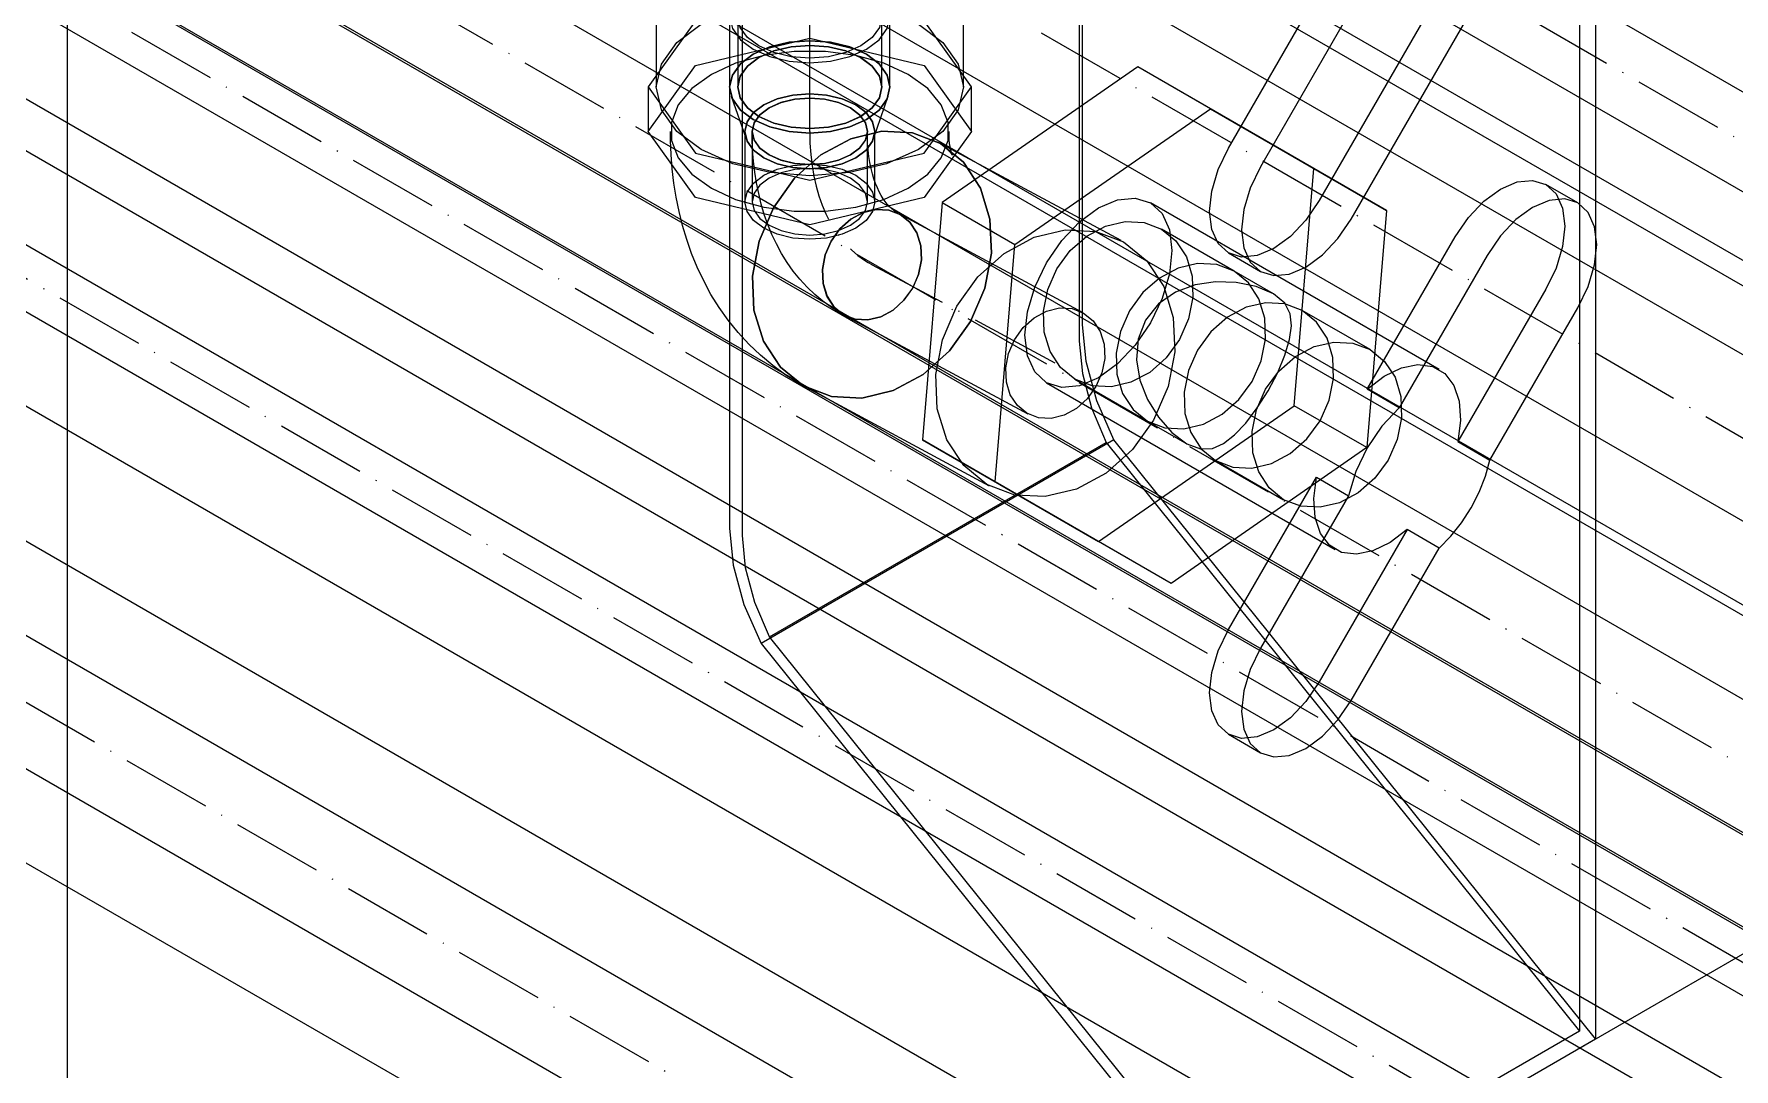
# Model space of a CAD drawing. Header units: millimetres. Extents: x -88595 to 880822, y -1054509 to -148035.
# Drawn here: x 416441.8 to 416629.2, y -310879.5 to -310765.4 of the extents above; entities that cross this region are included whole.
import ezdxf

# ---------------------------------------------------------------- set-up
doc = ezdxf.new("R2010")
doc.units = ezdxf.units.MM
doc.linetypes.add('$12$ADSK_Осевая', pattern=[14, 10, -2, 0, -2])
doc.linetypes.add('$13$ADSK_Осевая', pattern=[14, 10, -2, 0, -2])
for name, color, linetype, lineweight in [('Изоляция', 7, 'Continuous', 18), ('Оборудование', 7, 'Continuous', 18), ('Трубопровод', 7, 'Continuous', 18), ('Трубопроводы', 7, 'Continuous', 18)]:
    doc.layers.add(name, color=color, linetype=linetype, lineweight=lineweight)

# ---------------------------------------------------------------- blocks, each defined once
blk = doc.blocks.new('$0$ADSK_МедьПайка_Отвод-гнутая труба - Отвод _гнутая труба_-V23-В_ОВ3_4')
at = {"layer": 'Трубопроводы', "color": 134, "true_color": 0x00a6a6}
for p, q in [((-18139.7, 12627.2), (-18139.59, 12627.14)), ((-18146.05, 12616.2), (-18145.61, 12615.95))]:
    blk.add_line(p, q, dxfattribs=at)
for points in [[(-18144.96, 12638.82, 0), (-18146.28, 12639.41, 0), (-18147.81, 12639.77, 0), (-18149.45, 12639.9, 0), (-18151.1, 12639.77, 0), (-18152.63, 12639.41, 0), (-18153.94, 12638.82, 0), (-18154.95, 12638.07, 0), (-18155.59, 12637.18, 0), (-18155.8, 12636.23, 0), (-18155.59, 12635.28, 0), (-18154.95, 12634.4, 0), (-18153.94, 12633.64, 0)], [(-18153.94, 12633.64, 0), (-18152.63, 12633.06, 0), (-18151.1, 12632.69, 0), (-18149.45, 12632.57, 0), (-18147.81, 12632.69, 0), (-18146.28, 12633.06, 0), (-18144.96, 12633.64, 0), (-18143.96, 12634.4, 0), (-18143.32, 12635.28, 0), (-18143.1, 12636.23, 0), (-18143.32, 12637.18, 0), (-18143.96, 12638.07, 0), (-18144.96, 12638.82, 0)], [(-18146.05, 12616.2, 0), (-18147.05, 12616.82, 0), (-18148, 12617.51, 0), (-18148.9, 12618.26, 0), (-18149.74, 12619.07, 0), (-18150.53, 12619.93, 0), (-18151.27, 12620.84, 0), (-18151.94, 12621.79, 0), (-18152.56, 12622.79, 0), (-18153.12, 12623.82, 0), (-18153.62, 12624.88, 0), (-18154.06, 12625.97, 0), (-18154.46, 12627.08, 0), (-18154.8, 12628.22, 0), (-18155.08, 12629.38, 0), (-18155.32, 12630.56, 0), (-18155.51, 12631.75, 0), (-18155.65, 12632.97, 0), (-18155.75, 12634.19, 0), (-18155.8, 12635.44, 0), (-18155.8, 12636.23, 0)], [(-18139.7, 12627.2, 0), (-18139.95, 12627.35, 0), (-18140.2, 12627.53, 0), (-18140.43, 12627.73, 0), (-18140.67, 12627.95, 0), (-18140.9, 12628.2, 0), (-18141.13, 12628.49, 0), (-18141.35, 12628.81, 0), (-18141.58, 12629.17, 0), (-18141.79, 12629.56, 0), (-18142, 12630, 0), (-18142.19, 12630.48, 0), (-18142.37, 12631, 0), (-18142.54, 12631.56, 0), (-18142.69, 12632.16, 0), (-18142.82, 12632.8, 0), (-18142.93, 12633.47, 0), (-18143.01, 12634.19, 0), (-18143.07, 12634.94, 0), (-18143.1, 12635.72, 0), (-18143.1, 12636.23, 0)], [(-18145.72, 12616.01, 0), (-18146.77, 12616.87, 0), (-18147.55, 12618.05, 0), (-18147.98, 12619.46, 0), (-18148.05, 12621.02, 0), (-18147.74, 12622.62, 0), (-18147.09, 12624.13, 0), (-18146.13, 12625.48, 0), (-18144.93, 12626.55, 0), (-18143.57, 12627.29, 0), (-18142.14, 12627.63, 0), (-18140.75, 12627.56, 0), (-18139.48, 12627.07, 0)], [(-18139.48, 12627.07, 0), (-18138.42, 12626.21, 0), (-18137.65, 12625.04, 0), (-18137.22, 12623.62, 0), (-18137.15, 12622.06, 0), (-18137.45, 12620.47, 0), (-18138.11, 12618.95, 0), (-18139.07, 12617.61, 0), (-18140.27, 12616.53, 0), (-18141.63, 12615.8, 0), (-18143.06, 12615.46, 0), (-18144.45, 12615.53, 0), (-18145.72, 12616.01, 0)]]:
    blk.add_polyline3d(points, dxfattribs=at)
blk = doc.blocks.new('$0$ADSK_Наружный блок кондиционера сплит-системы1 - AV08IMVEVA-V55-В_ОВ3_4')
at = {"layer": 'Оборудование'}
for p, q in [((-17382.79, 13315.93), (-17382.79, 11944.21)), ((-17376.94, 11952.38), (-16874.89, 12242.24)), ((-17214.3, 12225.5), (-17214.3, 12046.28)), ((-17216.07, 12222.59), (-17216.07, 12047.14)), ((-17270.87, 12125.05), (-17270.87, 12211.24)), ((-17271.22, 12209.4), (-17271.22, 12123.22)), ((-17309.76, 12188.79), (-17309.76, 12102.6)), ((-17308.35, 12101.78), (-17308.35, 12187.97)), ((-17254.78, 12144.48), (-17229.78, 12187.78)), ((-17226.25, 12185.74), (-17251.25, 12142.43)), ((-17219.78, 12182), (-17244.78, 12138.7)), ((-17241.25, 12136.66), (-17216.25, 12179.96)), ((-17264.75, 12153.45), (-17286.32, 12138.48)), ((-17245.35, 12142.25), (-17264.75, 12153.45)), ((-17256.75, 12148.83), (-17264.75, 12153.45)), ((-17278.32, 12133.86), (-17256.75, 12148.83)), ((-17256.75, 12148.83), (-17237.35, 12137.63)), ((-17247.53, 12116.09), (-17245.35, 12142.25)), ((-17237.35, 12137.63), (-17245.35, 12142.25)), ((-17216.25, 12138.44), (-17219.78, 12140.48)), ((-17286.32, 12138.48), (-17288.5, 12112.31)), ((-17286.32, 12138.48), (-17278.32, 12133.86)), ((-17231.55, 12120.09), (-17263.37, 12138.46)), ((-17237.35, 12137.63), (-17239.53, 12111.47)), ((-17254.15, 12130.93), (-17262.15, 12135.55)), ((-17239.48, 12117.9), (-17229.78, 12134.7)), ((-17280.5, 12107.69), (-17278.32, 12133.86)), ((-17254.78, 12132.93), (-17251.25, 12130.89)), ((-17226.25, 12132.66), (-17235.95, 12115.86)), ((-17249.82, 12128.43), (-17254.15, 12130.93)), ((-17219.78, 12128.93), (-17229.48, 12112.13)), ((-17225.95, 12110.09), (-17216.25, 12126.89)), ((-17239.15, 12122.27), (-17246.65, 12126.6)), ((-17274.83, 12118.61), (-17243.01, 12100.24)), ((-17271.7, 12119.01), (-17263.7, 12114.39)), ((-17235.95, 12115.86), (-17239.48, 12117.9)), ((-17269.1, 12101.12), (-17247.53, 12116.09)), ((-17239.53, 12111.47), (-17247.53, 12116.09)), ((-17263.7, 12114.39), (-17259.37, 12111.89)), ((-17267.4, 12112.33), (-17306.29, 12089.87)), ((-17305.37, 12090.62), (-17268.25, 12112.05)), ((-17288.5, 12112.31), (-17269.1, 12101.12)), ((-17280.5, 12107.69), (-17288.5, 12112.31)), ((-17268.25, 12112.05), (-17216.07, 12047.14)), ((-17214.3, 12046.28), (-17267.4, 12112.33)), ((-17229.48, 12112.13), (-17225.95, 12110.09)), ((-17239.53, 12111.47), (-17261.1, 12096.5)), ((-17256.2, 12110.06), (-17248.7, 12105.73)), ((-17254.78, 12091.4), (-17245.08, 12108.21)), ((-17245.08, 12108.21), (-17241.55, 12106.17)), ((-17261.1, 12096.5), (-17280.5, 12107.69)), ((-17241.55, 12106.17), (-17251.25, 12089.36)), ((-17235.08, 12102.43), (-17244.78, 12085.63)), ((-17231.55, 12100.39), (-17235.08, 12102.43)), ((-17261.1, 12096.5), (-17269.1, 12101.12)), ((-17241.25, 12083.59), (-17231.55, 12100.39)), ((-17306.29, 12089.87), (-17253.19, 12023.82)), ((-17253.19, 12025.71), (-17305.37, 12090.62)), ((-17254.78, 12079.86), (-17251.25, 12077.82)), ((-17216.07, 12047.14), (-17253.19, 12025.71)), ((-17253.19, 12023.82), (-17214.3, 12046.28))]:
    blk.add_line(p, q, dxfattribs=at)
for points in [[(-17244.78, 12138.7, 0), (-17246.25, 12136.56, 0), (-17247.95, 12134.76, 0), (-17249.78, 12133.42, 0), (-17251.61, 12132.65, 0), (-17253.32, 12132.48, 0), (-17254.78, 12132.93, 0), (-17255.91, 12133.97, 0), (-17256.61, 12135.53, 0), (-17256.85, 12137.51, 0), (-17256.61, 12139.76, 0), (-17255.91, 12142.14, 0), (-17254.78, 12144.48, 0)], [(-17251.25, 12142.43, 0), (-17252.37, 12140.09, 0), (-17253.08, 12137.72, 0), (-17253.32, 12135.47, 0), (-17253.08, 12133.49, 0), (-17252.37, 12131.93, 0), (-17251.25, 12130.89, 0), (-17249.78, 12130.44, 0), (-17248.08, 12130.6, 0), (-17246.25, 12131.38, 0), (-17244.42, 12132.72, 0), (-17242.71, 12134.52, 0), (-17241.25, 12136.66, 0)], [(-17229.78, 12134.7, 0), (-17228.32, 12136.85, 0), (-17226.61, 12138.65, 0), (-17224.78, 12139.98, 0), (-17222.95, 12140.76, 0), (-17221.25, 12140.93, 0), (-17219.78, 12140.48, 0), (-17218.66, 12139.44, 0), (-17217.95, 12137.87, 0), (-17217.71, 12135.9, 0), (-17217.95, 12133.65, 0), (-17218.66, 12131.27, 0), (-17219.78, 12128.93, 0)], [(-17274.83, 12131.85, 0), (-17273.15, 12134.3, 0), (-17271.2, 12136.37, 0), (-17269.1, 12137.9, 0), (-17267.01, 12138.79, 0), (-17265.05, 12138.98, 0), (-17263.37, 12138.46, 0), (-17262.08, 12137.27, 0), (-17261.28, 12135.48, 0), (-17261, 12133.22, 0), (-17261.28, 12130.64, 0), (-17262.08, 12127.91, 0), (-17263.37, 12125.23, 0)], [(-17216.25, 12126.89, 0), (-17215.12, 12129.23, 0), (-17214.42, 12131.61, 0), (-17214.18, 12133.86, 0), (-17214.42, 12135.83, 0), (-17215.12, 12137.39, 0), (-17216.25, 12138.44, 0), (-17217.71, 12138.89, 0), (-17219.42, 12138.72, 0), (-17221.25, 12137.94, 0), (-17223.08, 12136.61, 0), (-17224.78, 12134.81, 0), (-17226.25, 12132.66, 0)], [(-17271.7, 12119.01, 0), (-17273.28, 12120.3, 0), (-17274.44, 12122.07, 0), (-17275.08, 12124.19, 0), (-17275.16, 12126.52, 0), (-17274.68, 12128.91, 0), (-17273.68, 12131.18, 0), (-17272.21, 12133.19, 0), (-17270.39, 12134.79, 0), (-17268.32, 12135.89, 0), (-17266.17, 12136.39, 0), (-17264.06, 12136.28, 0), (-17262.15, 12135.55, 0)], [(-17262.15, 12135.55, 0), (-17260.56, 12134.26, 0), (-17259.41, 12132.49, 0), (-17258.77, 12130.37, 0), (-17258.69, 12128.04, 0), (-17259.17, 12125.66, 0), (-17260.17, 12123.38, 0), (-17261.64, 12121.37, 0), (-17263.46, 12119.77, 0), (-17265.53, 12118.68, 0), (-17267.68, 12118.17, 0), (-17269.79, 12118.28, 0), (-17271.7, 12119.01, 0)], [(-17263.37, 12125.23, 0), (-17265.05, 12122.77, 0), (-17267.01, 12120.71, 0), (-17269.1, 12119.18, 0), (-17271.2, 12118.29, 0), (-17273.15, 12118.1, 0), (-17274.83, 12118.61, 0), (-17276.12, 12119.81, 0), (-17276.93, 12121.6, 0), (-17277.21, 12123.86, 0), (-17276.93, 12126.44, 0), (-17276.12, 12129.17, 0), (-17274.83, 12131.85, 0)], [(-17254.15, 12130.93, 0), (-17256.06, 12131.66, 0), (-17258.17, 12131.77, 0), (-17260.32, 12131.27, 0), (-17262.39, 12130.17, 0), (-17264.21, 12128.57, 0), (-17265.68, 12126.56, 0), (-17266.68, 12124.29, 0), (-17267.16, 12121.9, 0), (-17267.08, 12119.57, 0), (-17266.44, 12117.45, 0), (-17265.28, 12115.68, 0), (-17263.7, 12114.39, 0)], [(-17254.15, 12130.93, 0), (-17256.06, 12131.66, 0), (-17258.17, 12131.77, 0), (-17260.32, 12131.27, 0), (-17262.39, 12130.17, 0), (-17264.21, 12128.57, 0), (-17265.68, 12126.56, 0), (-17266.68, 12124.29, 0), (-17267.16, 12121.9, 0), (-17267.08, 12119.57, 0), (-17266.44, 12117.45, 0), (-17265.28, 12115.68, 0), (-17263.7, 12114.39, 0)], [(-17263.7, 12114.39, 0), (-17261.79, 12113.66, 0), (-17259.68, 12113.55, 0), (-17257.53, 12114.06, 0), (-17255.46, 12115.15, 0), (-17253.64, 12116.76, 0), (-17252.17, 12118.76, 0), (-17251.17, 12121.04, 0), (-17250.69, 12123.42, 0), (-17250.77, 12125.75, 0), (-17251.41, 12127.88, 0), (-17252.56, 12129.64, 0), (-17254.15, 12130.93, 0)], [(-17263.7, 12114.39, 0), (-17261.79, 12113.66, 0), (-17259.68, 12113.55, 0), (-17257.53, 12114.06, 0), (-17255.46, 12115.15, 0), (-17253.64, 12116.76, 0), (-17252.17, 12118.76, 0), (-17251.17, 12121.04, 0), (-17250.69, 12123.42, 0), (-17250.77, 12125.75, 0), (-17251.41, 12127.88, 0), (-17252.56, 12129.64, 0), (-17254.15, 12130.93, 0)], [(-17249.82, 12128.43, 0), (-17251.72, 12129.22, 0), (-17253.92, 12129.67, 0), (-17256.2, 12129.74, 0), (-17258.46, 12129.41, 0), (-17260.6, 12128.61, 0), (-17262.48, 12127.32, 0), (-17263.91, 12125.54, 0)], [(-17246.65, 12126.6, 0), (-17248.56, 12127.33, 0), (-17250.67, 12127.44, 0), (-17252.82, 12126.94, 0), (-17254.89, 12125.84, 0), (-17256.71, 12124.24, 0), (-17258.18, 12122.23, 0), (-17259.18, 12119.96, 0), (-17259.66, 12117.57, 0), (-17259.58, 12115.24, 0), (-17258.94, 12113.12, 0), (-17257.78, 12111.35, 0), (-17256.2, 12110.06, 0)], [(-17250.4, 12117.74, 0), (-17249.35, 12119.74, 0), (-17248.55, 12121.66, 0), (-17248.04, 12123.39, 0), (-17247.83, 12124.91, 0), (-17247.96, 12126.23, 0), (-17248.56, 12127.4, 0), (-17249.82, 12128.43, 0)], [(-17267.4, 12112.33, 0), (-17269.29, 12116.64, 0), (-17270.47, 12120.96, 0), (-17270.87, 12125.05, 0)], [(-17263.91, 12125.54, 0), (-17264.73, 12123.41, 0), (-17264.91, 12121.14, 0), (-17264.53, 12118.89, 0), (-17263.69, 12116.76, 0), (-17262.49, 12114.83, 0), (-17261.01, 12113.14, 0), (-17259.37, 12111.89, 0)], [(-17256.2, 12110.06, 0), (-17254.29, 12109.33, 0), (-17252.18, 12109.22, 0), (-17250.03, 12109.73, 0), (-17247.96, 12110.82, 0), (-17246.14, 12112.43, 0), (-17244.67, 12114.43, 0), (-17243.67, 12116.71, 0), (-17243.19, 12119.09, 0), (-17243.27, 12121.42, 0), (-17243.91, 12123.55, 0), (-17245.06, 12125.31, 0), (-17246.65, 12126.6, 0)], [(-17271.22, 12123.22, 0), (-17270.88, 12119.63, 0), (-17269.87, 12115.84, 0), (-17268.25, 12112.05, 0)], [(-17248.7, 12105.73, 0), (-17250.28, 12107.02, 0), (-17251.44, 12108.79, 0), (-17252.08, 12110.91, 0), (-17252.16, 12113.24, 0), (-17251.68, 12115.63, 0), (-17250.68, 12117.9, 0), (-17249.21, 12119.91, 0), (-17247.39, 12121.51, 0), (-17245.32, 12122.61, 0), (-17243.17, 12123.11, 0), (-17241.06, 12123, 0), (-17239.15, 12122.27, 0)], [(-17239.15, 12122.27, 0), (-17237.56, 12120.98, 0), (-17236.41, 12119.22, 0), (-17235.77, 12117.09, 0), (-17235.69, 12114.76, 0), (-17236.17, 12112.38, 0), (-17237.17, 12110.1, 0), (-17238.64, 12108.1, 0), (-17240.46, 12106.49, 0), (-17242.53, 12105.4, 0), (-17244.68, 12104.89, 0), (-17246.79, 12105, 0), (-17248.7, 12105.73, 0)], [(-17239.48, 12117.9, 0), (-17237.6, 12119.33, 0), (-17235.7, 12120.26, 0), (-17233.89, 12120.62, 0), (-17232.27, 12120.41, 0), (-17230.92, 12119.63, 0), (-17229.92, 12118.33, 0), (-17229.33, 12116.58, 0), (-17229.19, 12114.47, 0), (-17229.48, 12112.13, 0)], [(-17259.37, 12111.89, 0), (-17257.85, 12111.32, 0), (-17256.54, 12111.39, 0), (-17255.32, 12111.93, 0), (-17254.11, 12112.87, 0), (-17252.87, 12114.18, 0), (-17251.61, 12115.84, 0), (-17250.4, 12117.74, 0)], [(-17235.95, 12115.86, 0), (-17237.85, 12113.83, 0), (-17239.48, 12111.43, 0)], [(-17239.48, 12111.43, 0), (-17240.74, 12108.82, 0), (-17241.55, 12106.17, 0)], [(-17228.02, 12104.82, 0), (-17227.13, 12106.55, 0), (-17226.43, 12108.32, 0), (-17225.95, 12110.09, 0)], [(-17235.08, 12102.43, 0), (-17236.96, 12101, 0), (-17238.86, 12100.08, 0), (-17240.67, 12099.71, 0), (-17242.3, 12099.92, 0), (-17243.65, 12100.7, 0), (-17244.64, 12102, 0), (-17245.23, 12103.75, 0), (-17245.38, 12105.86, 0), (-17245.08, 12108.21, 0)], [(-17231.55, 12100.39, 0), (-17230.26, 12101.7, 0), (-17229.07, 12103.18, 0), (-17228.02, 12104.82, 0)], [(-17309.76, 12102.6, 0), (-17309.36, 12098.51, 0), (-17308.18, 12094.18, 0), (-17306.29, 12089.87, 0)], [(-17305.37, 12090.62, 0), (-17306.99, 12094.41, 0), (-17308, 12098.2, 0), (-17308.35, 12101.78, 0)], [(-17244.78, 12085.63, 0), (-17246.25, 12083.49, 0), (-17247.95, 12081.69, 0), (-17249.78, 12080.35, 0), (-17251.61, 12079.57, 0), (-17253.32, 12079.4, 0), (-17254.78, 12079.86, 0), (-17255.91, 12080.9, 0), (-17256.61, 12082.46, 0), (-17256.85, 12084.43, 0), (-17256.61, 12086.69, 0), (-17255.91, 12089.06, 0), (-17254.78, 12091.4, 0)], [(-17251.25, 12089.36, 0), (-17252.37, 12087.02, 0), (-17253.08, 12084.65, 0), (-17253.32, 12082.39, 0), (-17253.08, 12080.42, 0), (-17252.37, 12078.86, 0), (-17251.25, 12077.82, 0), (-17249.78, 12077.36, 0), (-17248.08, 12077.53, 0), (-17246.25, 12078.31, 0), (-17244.42, 12079.65, 0), (-17242.71, 12081.45, 0), (-17241.25, 12083.59, 0)]]:
    blk.add_polyline3d(points, dxfattribs=at)
blk = doc.blocks.new('$0$ADSK_МедьПайка_Муфта редукционная - Муфта редукционная медная под пайку-3197947-В_ОВ3_4')
at = {"layer": 'Трубопроводы', "color": 134, "true_color": 0x00a6a6}
for p, q in [((-17309.76, 12158.99), (-17309.76, 12151.23)), ((-17308.87, 12158.99), (-17308.87, 12151.23)), ((-17292.99, 12151.23), (-17292.99, 12158.99)), ((-17292.1, 12151.23), (-17292.1, 12158.99)), ((-17309.58, 12150.23), (-17307.95, 12145.52)), ((-17293.91, 12145.52), (-17292.27, 12150.23)), ((-17308.09, 12146.33), (-17308.09, 12138.58)), ((-17307.28, 12146.33), (-17307.28, 12138.58)), ((-17294.58, 12138.58), (-17294.58, 12146.33)), ((-17293.77, 12138.58), (-17293.77, 12146.33))]:
    blk.add_line(p, q, dxfattribs=at)
for points in [[(-17307.17, 12162.6, 0), (-17308.57, 12161.54, 0), (-17309.46, 12160.31, 0), (-17309.76, 12158.99, 0), (-17309.46, 12157.67, 0), (-17308.57, 12156.44, 0), (-17307.17, 12155.39, 0), (-17305.34, 12154.58, 0), (-17303.21, 12154.07, 0), (-17300.93, 12153.89, 0), (-17298.64, 12154.07, 0), (-17296.51, 12154.58, 0), (-17294.68, 12155.39, 0)], [(-17295.31, 12155.75, 0), (-17296.96, 12155.02, 0), (-17298.87, 12154.56, 0), (-17300.93, 12154.41, 0), (-17302.98, 12154.56, 0), (-17304.9, 12155.02, 0), (-17306.54, 12155.75, 0), (-17307.8, 12156.7, 0), (-17308.6, 12157.8, 0), (-17308.87, 12158.99, 0), (-17308.6, 12160.18, 0), (-17307.8, 12161.28, 0), (-17306.54, 12162.23, 0)], [(-17294.68, 12155.39, 0), (-17293.28, 12156.44, 0), (-17292.4, 12157.67, 0), (-17292.1, 12158.99, 0), (-17292.4, 12160.31, 0), (-17293.28, 12161.54, 0), (-17294.68, 12162.6, 0), (-17296.51, 12163.41, 0), (-17298.64, 12163.91, 0), (-17300.93, 12164.09, 0), (-17303.21, 12163.91, 0), (-17305.34, 12163.41, 0), (-17307.17, 12162.6, 0)], [(-17306.54, 12162.23, 0), (-17304.9, 12162.96, 0), (-17302.98, 12163.42, 0), (-17300.93, 12163.57, 0), (-17298.87, 12163.42, 0), (-17296.96, 12162.96, 0), (-17295.31, 12162.23, 0), (-17294.05, 12161.28, 0), (-17293.26, 12160.18, 0), (-17292.99, 12158.99, 0), (-17293.26, 12157.8, 0), (-17294.05, 12156.7, 0), (-17295.31, 12155.75, 0)], [(-17307.17, 12154.84, 0), (-17308.57, 12153.78, 0), (-17309.46, 12152.55, 0), (-17309.76, 12151.23, 0), (-17309.46, 12149.91, 0), (-17308.57, 12148.68, 0), (-17307.17, 12147.63, 0), (-17305.34, 12146.82, 0), (-17303.21, 12146.31, 0), (-17300.93, 12146.14, 0), (-17298.64, 12146.31, 0), (-17296.51, 12146.82, 0), (-17294.68, 12147.63, 0)], [(-17294.68, 12147.63, 0), (-17296.51, 12146.82, 0), (-17298.64, 12146.31, 0), (-17300.93, 12146.14, 0), (-17303.21, 12146.31, 0), (-17305.34, 12146.82, 0), (-17307.17, 12147.63, 0), (-17308.57, 12148.68, 0), (-17309.46, 12149.91, 0), (-17309.76, 12151.23, 0), (-17309.46, 12152.55, 0), (-17308.57, 12153.78, 0), (-17307.17, 12154.84, 0)], [(-17294.68, 12147.63, 0), (-17293.28, 12148.68, 0), (-17292.4, 12149.91, 0), (-17292.1, 12151.23, 0), (-17292.4, 12152.55, 0), (-17293.28, 12153.78, 0), (-17294.68, 12154.84, 0), (-17296.51, 12155.65, 0), (-17298.64, 12156.16, 0), (-17300.93, 12156.33, 0), (-17303.21, 12156.16, 0), (-17305.34, 12155.65, 0), (-17307.17, 12154.84, 0)], [(-17307.17, 12154.84, 0), (-17305.34, 12155.65, 0), (-17303.21, 12156.16, 0), (-17300.93, 12156.33, 0), (-17298.64, 12156.16, 0), (-17296.51, 12155.65, 0), (-17294.68, 12154.84, 0), (-17293.28, 12153.78, 0), (-17292.4, 12152.55, 0), (-17292.1, 12151.23, 0), (-17292.4, 12149.91, 0), (-17293.28, 12148.68, 0), (-17294.68, 12147.63, 0)], [(-17295.31, 12147.99, 0), (-17294.05, 12148.94, 0), (-17293.26, 12150.05, 0), (-17292.99, 12151.23, 0), (-17293.26, 12152.42, 0), (-17294.05, 12153.53, 0), (-17295.31, 12154.48, 0), (-17296.96, 12155.2, 0), (-17298.87, 12155.66, 0), (-17300.93, 12155.82, 0), (-17302.98, 12155.66, 0), (-17304.9, 12155.2, 0), (-17306.54, 12154.48, 0)], [(-17306.54, 12154.48, 0), (-17307.8, 12153.53, 0), (-17308.6, 12152.42, 0), (-17308.87, 12151.23, 0), (-17308.6, 12150.05, 0), (-17307.8, 12148.94, 0), (-17306.54, 12147.99, 0), (-17304.9, 12147.26, 0), (-17302.98, 12146.81, 0), (-17300.93, 12146.65, 0), (-17298.87, 12146.81, 0), (-17296.96, 12147.26, 0), (-17295.31, 12147.99, 0)], [(-17295.86, 12143.41, 0), (-17297.35, 12142.75, 0), (-17299.07, 12142.34, 0), (-17300.93, 12142.2, 0), (-17302.78, 12142.34, 0), (-17304.51, 12142.75, 0), (-17305.99, 12143.41, 0), (-17307.13, 12144.27, 0), (-17307.84, 12145.26, 0), (-17308.09, 12146.33, 0), (-17307.84, 12147.4, 0), (-17307.13, 12148.4, 0), (-17305.99, 12149.26, 0)], [(-17305.99, 12149.26, 0), (-17307.13, 12148.4, 0), (-17307.84, 12147.4, 0), (-17308.09, 12146.33, 0), (-17307.84, 12145.26, 0), (-17307.13, 12144.27, 0), (-17305.99, 12143.41, 0), (-17304.51, 12142.75, 0), (-17302.78, 12142.34, 0), (-17300.93, 12142.2, 0), (-17299.07, 12142.34, 0), (-17297.35, 12142.75, 0), (-17295.86, 12143.41, 0)], [(-17305.99, 12149.26, 0), (-17304.51, 12149.91, 0), (-17302.78, 12150.33, 0), (-17300.93, 12150.47, 0), (-17299.07, 12150.33, 0), (-17297.35, 12149.91, 0), (-17295.86, 12149.26, 0), (-17294.73, 12148.4, 0), (-17294.01, 12147.4, 0), (-17293.77, 12146.33, 0), (-17294.01, 12145.26, 0), (-17294.73, 12144.27, 0), (-17295.86, 12143.41, 0)], [(-17295.86, 12143.41, 0), (-17294.73, 12144.27, 0), (-17294.01, 12145.26, 0), (-17293.77, 12146.33, 0), (-17294.01, 12147.4, 0), (-17294.73, 12148.4, 0), (-17295.86, 12149.26, 0), (-17297.35, 12149.91, 0), (-17299.07, 12150.33, 0), (-17300.93, 12150.47, 0), (-17302.78, 12150.33, 0), (-17304.51, 12149.91, 0), (-17305.99, 12149.26, 0)], [(-17305.42, 12148.93, 0), (-17304.1, 12149.51, 0), (-17302.57, 12149.88, 0), (-17300.93, 12150, 0), (-17299.28, 12149.88, 0), (-17297.75, 12149.51, 0), (-17296.44, 12148.93, 0), (-17295.43, 12148.17, 0), (-17294.79, 12147.28, 0), (-17294.58, 12146.33, 0), (-17294.79, 12145.39, 0), (-17295.43, 12144.5, 0), (-17296.44, 12143.74, 0)], [(-17296.44, 12143.74, 0), (-17297.75, 12143.16, 0), (-17299.28, 12142.79, 0), (-17300.93, 12142.67, 0), (-17302.57, 12142.79, 0), (-17304.1, 12143.16, 0), (-17305.42, 12143.74, 0), (-17306.43, 12144.5, 0), (-17307.06, 12145.39, 0), (-17307.28, 12146.33, 0), (-17307.06, 12147.28, 0), (-17306.43, 12148.17, 0), (-17305.42, 12148.93, 0)], [(-17305.99, 12141.5, 0), (-17304.51, 12142.16, 0), (-17302.78, 12142.57, 0), (-17300.93, 12142.71, 0), (-17299.07, 12142.57, 0), (-17297.35, 12142.16, 0), (-17295.86, 12141.5, 0), (-17294.73, 12140.64, 0), (-17294.01, 12139.65, 0), (-17293.77, 12138.58, 0), (-17294.01, 12137.51, 0), (-17294.73, 12136.51, 0), (-17295.86, 12135.65, 0)], [(-17296.44, 12135.99, 0), (-17295.43, 12136.74, 0), (-17294.79, 12137.63, 0), (-17294.58, 12138.58, 0), (-17294.79, 12139.53, 0), (-17295.43, 12140.41, 0), (-17296.44, 12141.17, 0), (-17297.75, 12141.75, 0), (-17299.28, 12142.12, 0), (-17300.93, 12142.24, 0), (-17302.57, 12142.12, 0), (-17304.1, 12141.75, 0), (-17305.42, 12141.17, 0)], [(-17295.86, 12135.65, 0), (-17297.35, 12135, 0), (-17299.07, 12134.58, 0), (-17300.93, 12134.44, 0), (-17302.78, 12134.58, 0), (-17304.51, 12135, 0), (-17305.99, 12135.65, 0), (-17307.13, 12136.51, 0), (-17307.84, 12137.51, 0), (-17308.09, 12138.58, 0), (-17307.84, 12139.65, 0), (-17307.13, 12140.64, 0), (-17305.99, 12141.5, 0)], [(-17305.42, 12141.17, 0), (-17306.43, 12140.41, 0), (-17307.06, 12139.53, 0), (-17307.28, 12138.58, 0), (-17307.06, 12137.63, 0), (-17306.43, 12136.74, 0), (-17305.42, 12135.99, 0), (-17304.1, 12135.4, 0), (-17302.57, 12135.04, 0), (-17300.93, 12134.91, 0), (-17299.28, 12135.04, 0), (-17297.75, 12135.4, 0), (-17296.44, 12135.99, 0)]]:
    blk.add_polyline3d(points, dxfattribs=at)

msp = doc.modelspace()

# ---------------------------------------------------------------- linework, layer by layer
at = {"layer": 'Изоляция', "color": 190, "true_color": 0x8000ff}
for p, q in [((423847, -315054.17), (414558.03, -309691.18)), ((414545.86, -309712.27), (423834.83, -315075.26)), ((423415.38, -314771.14), (415435.86, -310164.16)), ((415423.69, -310185.25), (423403.21, -314792.22)), ((416355.4, -310634.51), (423887.34, -314983.08))]:
    msp.add_line(p, q, dxfattribs=at)
at = {"layer": 'Изоляция', "color": 134, "true_color": 0x00a6a6}
for p, q in [((423829.4, -315087.06), (414530.38, -309718.27)), ((414515.03, -309744.86), (423814.05, -315113.65)), ((423399.26, -314736.49), (415467.45, -310157.05)), ((415452.1, -310183.64), (423383.91, -314763.07)), ((416510.38, -310540.28), (416510.38, -310771.22)), ((416544.26, -310771.22), (416544.26, -310540.28)), ((423814.75, -314938.38), (416353.71, -310630.74)), ((416336.77, -310660.08), (423797.81, -314967.72)), ((416509.49, -310771.22), (416509.49, -310776.12)), ((416545.15, -310776.12), (416545.15, -310771.22)), ((416561.65, -310788.15), (416541.44, -310777.29)), ((416541.57, -310777.36), (416541.44, -310777.29)), ((416526.22, -310803.94), (416526.91, -310804.32)), ((416526.91, -310804.32), (416547.11, -310815.19))]:
    msp.add_line(p, q, dxfattribs=at)
for points in [[(416514.71, -310763.94, 0), (416509.49, -310771.22, 0), (416514.71, -310778.5, 0)], [(416515.34, -310778.13, 0), (416512.65, -310776.11, 0), (416510.96, -310773.75, 0), (416510.38, -310771.22, 0), (416510.96, -310768.69, 0), (416512.65, -310766.33, 0), (416515.34, -310764.3, 0)], [(416539.3, -310764.3, 0), (416541.99, -310766.33, 0), (416543.68, -310768.69, 0), (416544.26, -310771.22, 0), (416543.68, -310773.75, 0), (416541.99, -310776.11, 0), (416539.3, -310778.13, 0)], [(416539.93, -310778.5, 0), (416545.15, -310771.22, 0), (416539.93, -310763.94, 0)], [(416514.71, -310768.84, 0), (416527.32, -310765.82, 0), (416539.93, -310768.84, 0)], [(416538.17, -310769.85, 0), (416535.49, -310768.61, 0), (416532.39, -310767.75, 0), (416529.04, -310767.31, 0), (416525.6, -310767.31, 0), (416522.25, -310767.75, 0), (416519.15, -310768.61, 0), (416516.47, -310769.85, 0)], [(416514.71, -310783.39, 0), (416509.49, -310776.12, 0), (416514.71, -310768.84, 0)], [(416516.47, -310769.85, 0), (416514.32, -310771.4, 0), (416512.83, -310773.19, 0), (416512.07, -310775.12, 0), (416512.07, -310777.11, 0), (416512.83, -310779.04, 0), (416514.32, -310780.83, 0), (416516.47, -310782.38, 0)], [(416538.17, -310782.38, 0), (416540.32, -310780.83, 0), (416541.81, -310779.04, 0), (416542.57, -310777.11, 0), (416542.57, -310775.12, 0), (416541.81, -310773.19, 0), (416540.32, -310771.4, 0), (416538.17, -310769.85, 0)], [(416539.93, -310768.84, 0), (416545.15, -310776.12, 0), (416539.93, -310783.39, 0)], [(416526.22, -310803.94, 0), (416524.7, -310802.99, 0), (416523.25, -310801.94, 0), (416521.88, -310800.8, 0), (416520.6, -310799.58, 0), (416519.41, -310798.28, 0), (416518.32, -310796.93, 0), (416517.33, -310795.52, 0), (416516.43, -310794.08, 0), (416515.63, -310792.6, 0), (416514.92, -310791.1, 0), (416514.3, -310789.58, 0), (416513.76, -310788.04, 0), (416513.3, -310786.5, 0), (416512.91, -310784.94, 0), (416512.6, -310783.38, 0), (416512.35, -310781.82, 0), (416512.17, -310780.25, 0), (416512.04, -310778.68, 0), (416511.98, -310777.11, 0), (416511.97, -310776.12, 0)], [(416535.28, -310776.09, 0), (416531.83, -310776.92, 0), (416528.55, -310778.69, 0), (416525.64, -310781.29, 0), (416523.32, -310784.54, 0), (416521.74, -310788.21, 0), (416521.01, -310792.06, 0)], [(416523.32, -310784.54, 0), (416525.64, -310781.29, 0), (416528.55, -310778.69, 0), (416531.83, -310776.92, 0), (416535.28, -310776.09, 0), (416538.65, -310776.27, 0), (416541.72, -310777.44, 0)], [(416547.34, -310789.55, 0), (416547.18, -310785.78, 0), (416546.13, -310782.36, 0), (416544.27, -310779.51, 0), (416541.72, -310777.44, 0), (416538.65, -310776.27, 0), (416535.28, -310776.09, 0)], [(416541.57, -310777.36, 0), (416541.85, -310777.53, 0), (416542.11, -310777.72, 0), (416542.34, -310777.91, 0), (416542.54, -310778.1, 0), (416542.7, -310778.28, 0), (416542.83, -310778.44, 0), (416542.92, -310778.57, 0), (416542.98, -310778.66, 0), (416543.01, -310778.71, 0), (416543.01, -310778.72, 0)], [(416541.72, -310777.44, 0), (416544.27, -310779.51, 0), (416546.13, -310782.36, 0), (416547.18, -310785.78, 0), (416547.34, -310789.55, 0), (416546.61, -310793.4, 0), (416545.03, -310797.07, 0)], [(416543.01, -310778.72, 0), (416543, -310778.7, 0), (416542.98, -310778.62, 0), (416542.93, -310778.49, 0), (416542.89, -310778.31, 0), (416542.83, -310778.07, 0), (416542.78, -310777.78, 0), (416542.74, -310777.44, 0), (416542.7, -310777.05, 0), (416542.68, -310776.61, 0), (416542.67, -310776.13, 0), (416542.67, -310776.12, 0)], [(416514.71, -310778.5, 0), (416527.32, -310781.51, 0), (416539.93, -310778.5, 0)], [(416539.3, -310778.13, 0), (416535.79, -310779.69, 0), (416531.7, -310780.66, 0), (416527.32, -310781, 0), (416522.94, -310780.66, 0), (416518.85, -310779.69, 0), (416515.34, -310778.13, 0)], [(416516.47, -310782.38, 0), (416519.15, -310783.62, 0), (416522.25, -310784.48, 0), (416525.6, -310784.92, 0), (416529.04, -310784.92, 0), (416532.39, -310784.48, 0), (416535.49, -310783.62, 0), (416538.17, -310782.38, 0)], [(416539.93, -310783.39, 0), (416527.32, -310786.41, 0), (416514.71, -310783.39, 0)], [(416526.64, -310804.17, 0), (416524.08, -310802.1, 0), (416522.22, -310799.25, 0), (416521.17, -310795.83, 0), (416521.01, -310792.06, 0), (416521.74, -310788.21, 0), (416523.32, -310784.54, 0)], [(416541.21, -310802.93, 0), (416541.94, -310799.08, 0), (416543.53, -310795.4, 0), (416545.85, -310792.16, 0), (416548.75, -310789.56, 0), (416552.04, -310787.79, 0), (416555.48, -310786.96, 0)], [(416555.48, -310786.96, 0), (416558.85, -310787.14, 0), (416561.92, -310788.3, 0), (416564.47, -310790.38, 0), (416566.34, -310793.23, 0), (416567.39, -310796.65, 0), (416567.55, -310800.41, 0)], [(416533.07, -310805.52, 0), (416536.52, -310804.69, 0), (416539.81, -310802.92, 0), (416542.71, -310800.32, 0), (416545.03, -310797.07, 0), (416546.61, -310793.4, 0), (416547.34, -310789.55, 0)], [(416521.01, -310792.06, 0), (416521.17, -310795.83, 0), (416522.22, -310799.25, 0), (416524.08, -310802.1, 0), (416526.64, -310804.17, 0), (416529.7, -310805.34, 0), (416533.07, -310805.52, 0)], [(416545.03, -310797.07, 0), (416542.71, -310800.32, 0), (416539.81, -310802.92, 0), (416536.52, -310804.69, 0), (416533.07, -310805.52, 0), (416529.7, -310805.34, 0), (416526.64, -310804.17, 0)], [(416567.55, -310800.41, 0), (416566.82, -310804.26, 0), (416565.23, -310807.94, 0), (416562.91, -310811.18, 0), (416560.01, -310813.78, 0), (416556.72, -310815.55, 0), (416553.28, -310816.38, 0)], [(416553.28, -310816.38, 0), (416549.91, -310816.21, 0), (416546.84, -310815.04, 0), (416544.29, -310812.96, 0), (416542.42, -310810.11, 0), (416541.37, -310806.69, 0), (416541.21, -310802.93, 0)]]:
    msp.add_polyline3d(points, dxfattribs=at)
at = {"layer": 'Трубопровод', "color": 190, "true_color": 0x8000ff}
for p, q in [((423842.5, -315061.96), (414553.53, -309698.97)), ((414550.36, -309704.47), (423839.33, -315067.46)), ((423410.88, -314778.93), (415431.36, -310171.95)), ((415428.19, -310177.45), (423407.71, -314784.43)), ((423896.6, -314967.04), (416364.66, -310618.47)), ((416359.9, -310626.71), (423891.84, -314975.28))]:
    msp.add_line(p, q, dxfattribs=at)
at = {"layer": 'Трубопровод', "color": 190, "linetype": '$12$ADSK_Осевая', "true_color": 0x8000ff}
for p, q in [((414551.95, -309701.72), (423840.92, -315064.71)), ((414551.95, -309701.72), (423840.92, -315064.71)), ((423409.29, -314781.68), (415429.78, -310174.7)), ((423409.29, -314781.68), (415429.78, -310174.7)), ((416362.28, -310622.59), (423894.22, -314971.16)), ((416362.28, -310622.59), (423894.22, -314971.16))]:
    msp.add_line(p, q, dxfattribs=at)
at = {"layer": 'Трубопровод', "color": 134, "true_color": 0x00a6a6}
for p, q in [((423824.9, -315094.86), (414525.88, -309726.07)), ((414519.53, -309737.07), (423818.55, -315105.86)), ((423394.76, -314744.28), (415462.95, -310164.85)), ((415456.6, -310175.84), (423388.41, -314755.28)), ((416519.38, -310540.28), (416519.38, -310771.22)), ((416535.26, -310771.22), (416535.26, -310540.28)), ((423810.25, -314946.17), (416349.21, -310638.53)), ((416341.27, -310652.29), (423802.31, -314959.92)), ((416557.39, -310796.08), (416537.18, -310785.21)), ((416531.17, -310796.4), (416551.37, -310807.26))]:
    msp.add_line(p, q, dxfattribs=at)
at = {"layer": 'Трубопровод', "color": 134, "linetype": '$12$ADSK_Осевая', "true_color": 0x00a6a6}
for p, q in [((414522.71, -309731.57), (423821.72, -315100.36)), ((414522.71, -309731.57), (423821.72, -315100.36)), ((423391.59, -314749.78), (415459.78, -310170.34)), ((423391.59, -314749.78), (415459.78, -310170.34)), ((416527.32, -310771.22), (416527.32, -310540.28)), ((416527.32, -310771.22), (416527.32, -310540.28)), ((416345.24, -310645.41), (423806.28, -314953.05)), ((416345.24, -310645.41), (423806.28, -314953.05)), ((416554.38, -310801.67), (416534.18, -310790.81)), ((416554.38, -310801.67), (416534.18, -310790.81))]:
    msp.add_line(p, q, dxfattribs=at)
at = {"layer": 'Трубопровод', "color": 134, "true_color": 0x00a6a6}
for points in [[(416521.71, -310774.46, 0), (416520.44, -310773.51, 0), (416519.65, -310772.4, 0), (416519.38, -310771.22, 0), (416519.65, -310770.03, 0), (416520.44, -310768.92, 0), (416521.71, -310767.97, 0)], [(416521.71, -310767.97, 0), (416523.35, -310767.25, 0), (416525.26, -310766.79, 0), (416527.32, -310766.63, 0), (416529.38, -310766.79, 0), (416531.29, -310767.25, 0), (416532.93, -310767.97, 0)], [(416532.93, -310767.97, 0), (416534.2, -310768.92, 0), (416534.99, -310770.03, 0), (416535.26, -310771.22, 0), (416534.99, -310772.4, 0), (416534.2, -310773.51, 0), (416532.93, -310774.46, 0)], [(416532.93, -310774.46, 0), (416531.29, -310775.19, 0), (416529.38, -310775.64, 0), (416527.32, -310775.8, 0), (416525.26, -310775.64, 0), (416523.35, -310775.19, 0), (416521.71, -310774.46, 0)], [(416537.29, -310785.28, 0), (416536.03, -310784.79, 0), (416534.63, -310784.72, 0), (416533.21, -310785.06, 0), (416531.85, -310785.8, 0), (416530.65, -310786.87, 0), (416529.69, -310788.21, 0)], [(416538.67, -310793.4, 0), (416539.32, -310791.88, 0), (416539.62, -310790.29, 0), (416539.56, -310788.73, 0), (416539.12, -310787.31, 0), (416538.35, -310786.13, 0), (416537.29, -310785.28, 0)], [(416529.69, -310788.21, 0), (416529.03, -310789.73, 0), (416528.73, -310791.33, 0), (416528.79, -310792.88, 0), (416529.23, -310794.3, 0), (416530, -310795.48, 0), (416531.06, -310796.34, 0)], [(416531.06, -310796.34, 0), (416532.32, -310796.82, 0), (416533.72, -310796.89, 0), (416535.14, -310796.55, 0), (416536.5, -310795.82, 0), (416537.7, -310794.74, 0), (416538.67, -310793.4, 0)], [(416549.89, -310799.08, 0), (416550.85, -310797.73, 0), (416552.05, -310796.66, 0), (416553.41, -310795.93, 0), (416554.84, -310795.58, 0), (416556.23, -310795.66, 0), (416557.5, -310796.14, 0)], [(416557.5, -310796.14, 0), (416558.56, -310797, 0), (416559.33, -310798.18, 0), (416559.76, -310799.59, 0), (416559.83, -310801.15, 0), (416559.52, -310802.74, 0), (416558.87, -310804.26, 0)], [(416551.26, -310807.2, 0), (416550.21, -310806.34, 0), (416549.43, -310805.16, 0), (416549, -310803.75, 0), (416548.93, -310802.19, 0), (416549.24, -310800.6, 0), (416549.89, -310799.08, 0)], [(416558.87, -310804.26, 0), (416557.91, -310805.61, 0), (416556.71, -310806.68, 0), (416555.35, -310807.41, 0), (416553.92, -310807.76, 0), (416552.53, -310807.68, 0), (416551.26, -310807.2, 0)]]:
    msp.add_polyline3d(points, dxfattribs=at)
at = {"layer": 'Трубопроводы', "color": 134, "linetype": '$12$ADSK_Осевая', "true_color": 0x00a6a6}
msp.add_line((416527.32, -310776.12), (416527.32, -310771.22), dxfattribs=at)
at = {"layer": 'Трубопроводы', "color": 134, "linetype": '$13$ADSK_Осевая', "true_color": 0x00a6a6}
msp.add_ellipse((416549.77, -310763.15), major_axis=(15.88, 27.5), ratio=0.57735, start_param=2.356194, end_param=3.159046, dxfattribs=at)

# ---------------------------------------------------------------- block references
at = {"layer": 'Оборудование'}
msp.add_blockref('$0$ADSK_Наружный блок кондиционера сплит-системы1 - AV08IMVEVA-V55-В_ОВ3_4', (433828.25, -322922.45), dxfattribs=at)
at = {"layer": 'Трубопроводы', "color": 134, "true_color": 0x00a6a6}
for name, p in [('$0$ADSK_МедьПайка_Муфта редукционная - Муфта редукционная медная под пайку-3197947-В_ОВ3_4', (433828.25, -322922.45)), ('$0$ADSK_МедьПайка_Отвод-гнутая труба - Отвод _гнутая труба_-V23-В_ОВ3_4', (434676.77, -323412.35))]:
    msp.add_blockref(name, p, dxfattribs=at)

doc.saveas('drawing.dxf')
